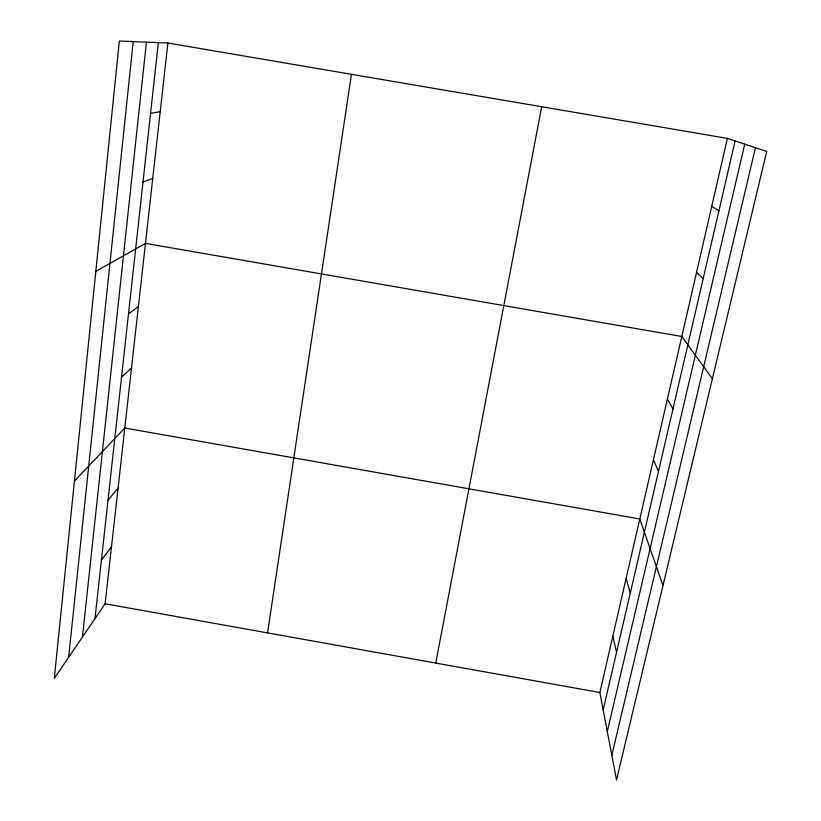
<?xml version="1.0" encoding="UTF-8"?>
<svg xmlns="http://www.w3.org/2000/svg" width="821" height="821" viewBox="0 0 821 821"><rect width="100%" height="100%" fill="white"/><g stroke="black" fill="none" stroke-linecap="round" stroke-linejoin="round"><path stroke-width="1.23" d="M68.646 657.313L133.207 41.614M82.449 637.055L146.436 42.148M94.979 618.654L158.34 42.63M167.895 43.02L119.322 41.05L54.299 678.372L105.119 603.763L167.895 43.02L727.396 138.39L766.701 151.454L616.52 779.95L599.864 692.503L727.396 138.39M267.543 632.899L351.45 74.311M435.756 663.07L541.675 106.73M603.178 709.939L735.113 140.955M607.294 731.501L744.739 144.157M611.819 755.248L755.453 147.718M101.404 560.24L111.502 546.724M108.003 500.235L118.06 488.167M74.434 481.055L124.792 428.039L639.795 518.975L662.978 585.547M121.549 377.065L131.504 368.106M128.507 313.868L138.39 306.572M95.831 271.351L145.461 243.375L681.799 336.497L712.382 378.758M142.998 182.098L152.737 178.424M150.561 113.37L160.208 111.666M105.119 603.763L599.864 692.503M711.766 206.276L718.898 210.884M696.577 272.295L703.145 278.822M667.422 398.965L672.953 409.022M653.424 459.77L658.483 471.449M626.136 578.364L630.282 593.06M612.825 636.183L616.55 652.295"/></g></svg>
